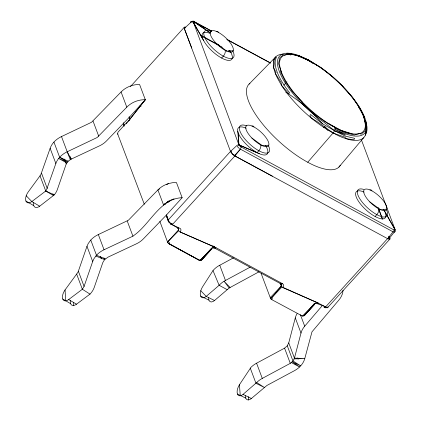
<?xml version="1.0" encoding="UTF-8"?>
<svg xmlns="http://www.w3.org/2000/svg" width="421" height="421" viewBox="0 0 421 421"><rect width="100%" height="100%" fill="white"/><g stroke="black" fill="none" stroke-linecap="round" stroke-linejoin="round"><path stroke-width="0.63" d="M178.609 228.55L172.247 224.709L172.263 223.956L170.731 223.262A4.484 1.595 42.3 0 1 168.563 220.788L166.432 215.052M129.347 120.038L128.758 120.827L128.242 120.864L128.205 121.348L145.313 99.724L139.598 84.526A19.934 15.314 -20.6 0 0 121.08 91.957L91.515 122.285L61.498 136.562A19.934 15.314 -20.6 0 0 53.935 142.066L52.946 143.24A19.934 15.314 -20.6 0 0 50.141 148.318L40.758 174.82L28.223 191.934A8.267 4.505 -59.4 0 0 25.907 201.017L33.754 205.659M389.941 239.039L327.843 307.356L326.528 307.43L325.538 306.998L318.65 303.262L282.801 287.59A3.626 2.784 -20.6 0 0 282.38 283.622L215.957 247.648L180.109 231.976L178.693 230.729L178.693 228.85L178.146 228.177M308.661 60.592L320.665 67.423A57.419 20.392 42.3 0 1 364.828 117.812A57.419 20.392 42.3 0 1 345.646 133.889L334.958 129.479L345.594 135.004L334.579 130.742L322.565 123.795L310.63 114.517L309.882 115.396L311.514 118.248C325.449 125.695 337.121 139.988 354.198 139.398L354.593 138.325L345.32 136.12L334.579 130.742L323.523 121.911A57.419 20.392 42.3 0 1 279.36 71.523A57.419 20.392 42.3 0 1 298.542 55.446L309.582 60.513L320.96 67.634L332.343 76.485L343.047 86.552L342.72 86.61L352.34 97.156L359.592 107.571L364.302 117.08L363.544 116.517L366.159 125.048L365.028 130.92L360.992 134.304L360.302 133.389A55.204 19.603 42.3 0 0 334.411 78.643A55.204 19.603 42.3 0 0 279.649 61.64A55.204 19.603 42.3 0 0 328.312 123.453L334.89 127.342L334.958 129.479L333.958 131.978L307.746 162.248M144.303 204.238L117.812 134.32L117.875 133.731M317.176 302.873A3.626 2.784 -20.6 0 0 314.061 303.936L314.224 304.509L302.499 316.134L271.182 299.305L270.545 298.426L270.787 297.058L281.239 286.143L281.596 285.333L281.049 283.354M246.169 128.2A19.482 6.92 42.3 0 0 237.765 131.373L238.27 133.104L238.896 144.84L238.539 145.303L237.807 144.94L236.881 145.519L230.508 151.418L168.253 219.941L168.026 220.83L170.842 224.351M245.764 398.134L237.439 394.019A8.267 4.299 -63.7 0 1 239.428 384.757L250.963 367.338A19.934 15.314 -20.6 0 1 256.573 363.202L284.575 348.146L287.269 345.783L288.743 342.92L295.284 317.876A19.934 15.314 -20.6 0 1 297.084 313.645M322.639 305.22L304.704 326.201A19.934 15.314 -20.6 0 0 300.999 333.074L294.453 358.118L292.984 360.986L290.285 363.349L262.288 378.405A19.934 15.314 -20.6 0 0 256.678 382.536L243.043 394.382A8.267 4.299 -63.7 0 1 237.439 394.019M25.907 201.017A8.267 4.505 -59.4 0 0 31.838 201.559L45.742 191.013L46.473 190.018L55.851 163.516A19.934 15.314 -20.6 0 1 58.661 158.443L59.65 157.27A19.934 15.314 -20.6 0 1 67.207 151.765L97.23 137.483L126.795 107.16A19.934 15.314 -20.6 0 1 145.313 99.724L128.837 120.517M78.364 271.219L86.973 246.306L88.257 243.496L90.768 240.059A19.934 15.314 -20.6 0 1 98.33 234.555L128.347 220.278L157.912 189.95A19.934 15.314 -20.6 0 1 168.342 183.635L172.389 182.73L176.431 182.514L182.146 197.717L166.474 214.968L143.403 238.844A19.934 15.314 -20.6 0 1 136.293 243.87L108.008 257.142L104.576 259.641L102.85 262.483L94.241 287.39A19.934 15.314 -20.6 0 1 89.999 294.116L76.522 304.194L68.67 299.552A8.267 4.505 -59.4 0 1 62.74 299.01A8.267 4.505 -59.4 0 1 65.055 289.927L77.738 272.571L78.364 271.219L84.079 286.417L82.353 289.259L68.67 299.552M84.079 286.417L92.683 261.509L93.967 258.694L96.483 255.258A19.934 15.314 -20.6 0 1 104.04 249.753L132.925 236.181L135.557 234.202C150.581 222.667 160.806 198.37 182.146 197.717M145.313 99.724L129.731 116.864L106.571 140.851A19.934 15.314 -20.6 0 1 99.461 145.882L71.175 159.149L68.186 161.19L66.229 163.953L57.409 189.403A19.934 15.314 -20.6 0 1 54.283 194.876L39.69 206.206L31.838 201.559L26.207 195.776M214.484 247.259A3.626 2.784 -20.6 0 0 211.374 248.322L211.537 248.895L199.812 260.52L168.311 243.422L167.716 242.533L168.1 241.438L178.63 229.734L177.704 227.277M325.875 306.788L325.491 307.03L326.143 307.683L325.891 307.893L323.991 307.167L324.623 307.541L325.538 306.998L387.841 238.339A3.626 1.289 42.3 0 0 389.388 238.254L395.009 231.161L395.393 230.066L384.368 210.774A19.482 6.92 42.3 0 0 383.494 209.232M327.843 307.356L328.038 306.856L327.006 307.909L327.322 307.551M211.374 248.322L200.728 259.978L201.722 259.915L212.342 247.995L215.22 248.153L215.957 247.648L180.109 231.976A3.626 2.784 -20.6 0 0 180.414 228.582L170.4 223.872M314.061 303.936L303.415 315.592L304.409 315.529L315.029 303.615L317.287 303.694L325.259 306.567M184.866 28.496A3.626 1.289 42.3 0 1 185.708 27.681L185.645 27.133A4.531 1.61 42.3 0 0 184.287 28.454L230.508 151.418L232.218 153.87L234.897 155.959L387.636 238.681L393.703 230.929L394.409 230.713L393.924 229.929L241.17 146.997L239.523 145.645L238.896 144.84L193.139 21.56L192.623 21.05M233.45 257.852L218.32 266.035A19.934 15.314 -20.6 0 0 212.989 270.582L202.596 286.769A8.267 4.299 -63.7 0 0 200.606 296.026L208.932 300.147M211.81 31.128L193.334 21.118L193.15 22.029L191.86 21.903L190.66 22.555L184.287 28.454L191.744 48.047M280.081 283.07L281.239 286.143L271.482 298.031L272.545 298.873L271.182 299.305M338.894 167.084L363.581 137.804M126.184 123.811L127.474 122.316M388.004 238.891L389.314 237.428L388.857 236.197L389.388 238.254M211.537 248.895L201.427 260.178L211.947 248.737M314.224 304.509L304.115 315.797L314.634 304.357M128.242 120.864L118.08 132.094L117.564 133.499L117.812 134.32M130.41 86.621L184.335 27.207M221.599 58.035L223.309 56.151A4.531 2.41 -61.6 0 0 225.14 50.304A14.951 5.31 42.3 0 1 210.326 31.912A14.951 5.31 42.3 0 1 228.792 40.958A14.951 5.31 42.3 0 1 226.835 51.136L233.213 50.783M323.523 127.731L324.844 126.279M375.122 216.515L376.832 214.636A4.531 2.41 -61.6 0 0 378.658 208.79A14.951 5.31 42.3 0 1 363.849 190.397A14.951 5.31 42.3 0 1 382.315 199.443A14.951 5.31 42.3 0 1 380.358 209.621L386.736 209.269M172.247 224.709L234.897 155.959L240.391 149.15L241.17 146.997L238.896 144.84L237.765 131.373M317.287 303.694L318.65 303.262L281.938 286.948L271.482 298.031L270.787 297.058M283.796 85.174L286.938 81.858M249.053 84.121L275.839 56.777M178.693 230.729L168.1 241.438L169.858 243.254L169.116 243.764L168.311 243.422M208.6 297.758A8.267 4.299 -63.7 0 0 214.536 300.51L229.203 287.99L259.01 271.792M245.432 395.751A8.267 4.299 -63.7 0 0 251.369 398.503L266.93 385.452L294.347 370.727A19.934 15.314 -20.6 0 0 299.578 366.965L300.668 365.849A19.934 15.314 -20.6 0 0 304.804 358.487L311.982 331.837L338.868 300.062A19.934 15.314 -20.6 0 0 343.015 290.343M191.86 21.903L192.386 21.476M159.559 188.95L157.912 189.95L163.627 205.148A19.934 15.314 -20.6 0 1 174.057 198.833M166.695 184.63L168.342 183.635M282.38 283.622L281.465 284.164L214.599 248.08L213.905 246.238M250.016 267.224L224.035 281.239A19.934 15.314 -20.6 0 0 219.13 285.296L206.211 296.395A8.267 4.299 -63.7 0 1 200.606 296.026M230.876 150.918L231.345 152.144L230.987 152.349L231.845 152.928L232.218 153.87L234.897 155.959L272.413 176.167M304.409 315.529L303.257 316.145L301.868 315.761M286.659 53.604L287.59 53.214L296.863 55.419L308.088 60.266L308.919 60.198L297.726 55.288L308.088 60.266M201.722 259.915L199.18 260.146L169.116 243.764L199.812 260.52M172.263 223.956L171.394 224.167L170.731 223.262M268.766 145.377L262.394 145.729L260.694 144.898A14.951 5.31 42.3 0 1 245.885 126.505A14.951 5.31 42.3 0 1 264.351 135.551A14.951 5.31 42.3 0 1 262.394 145.729L251.842 138.014M294.19 358.924L304.804 358.487L294.453 358.118L288.743 342.92M310.024 61.192L309.582 60.513L299.252 55.877L290.406 53.772L284.617 55.146L283.738 54.435L279.702 57.814L278.57 63.692L281.375 72.012L280.428 71.654L285.143 81.169L292.39 91.578L302.199 101.919L301.683 102.182C313.077 113.849 326.159 123.879 341.163 130.415C347.162 132.789 353.824 135.273 360.302 133.389L354.324 134.962L345.478 132.857L335.069 128.31M393.924 232.218L394.556 232.313M352.188 133.836L341.163 130.415L328.312 123.453M287.843 54.004L290.806 55.009M105.334 258.889L96.483 255.258L90.768 240.059M95.814 256.031L104.576 259.641L103.887 257.82M259.373 153.712L238.896 144.84L259.373 153.712A19.482 6.92 42.3 0 0 265.53 145.345M40.027 175.815L45.742 191.013L54.283 194.876M199.18 260.146L200.122 260.573M53.935 142.066L59.65 157.27L68.186 161.19M225.14 50.304L226.835 51.136L216.283 43.421M378.658 208.79L380.358 209.621L369.806 201.906M214.536 300.51L206.211 296.395L200.78 290.716M243.043 394.382L251.369 398.503M291.374 362.586L299.578 366.965L292.232 361.823L300.668 365.849L292.984 360.986L287.269 345.783M226.924 39.406L270.714 63.039M210.142 32.854L193.513 21.471L211.405 31.149M226.987 39.579L270.271 62.992M200.054 25.913L203.522 27.791M200.475 35.059L218.915 45.047M229.292 50.667L230.445 51.288M200.291 35.411L222.23 47.294M228.582 50.736L230.887 51.988M393.13 231.871L240.391 149.15L234.697 155.417L233.823 154.86M168.637 201.012L169.768 201.627M227.224 289.68L219.13 285.296L212.989 270.582M66.781 162.906L58.661 158.443L67.423 162.022L59.65 157.27M167.274 201.696L168.421 202.327M164.574 203.606L165.669 204.217M130.526 118.833L129.426 118.212L128.979 117.017M45.742 191.013L53.614 195.649L52.925 193.823M62.74 299.01L70.586 303.652M89.999 294.116L82.353 289.259L76.638 274.055M256.678 382.536L264.288 387.42L255.963 383.289L250.253 368.086M308.635 60.624L310.835 62.045M311.929 62.761L313.029 63.471M139.988 105.487L141.072 106.192M234.123 155.228L235.202 155.944M193.513 21.471L210.279 32.78M230.508 151.418L231.345 152.144M230.098 287.459L224.035 281.239L229.203 287.99M281.517 284.58L280.833 283.791L281.596 285.333L280.902 283.486M281.239 286.143L281.938 286.948M389.314 237.428L390.135 238.544A4.531 1.61 42.3 0 1 387.636 238.681M193.334 21.118L192.539 21.839A3.626 1.289 42.3 0 0 190.697 21.555M129.942 119.048L129.289 117.412L129.731 116.864A3.626 1.931 -61.6 0 1 129.342 119.575M384.368 210.774L395.087 229.892L393.924 229.929L394.993 229.308L361.528 140.193M203.58 40.432L193.15 22.029L203.58 40.432A19.482 6.92 42.3 0 0 224.609 59.445A19.482 6.92 42.3 0 0 229.977 50.752M61.498 136.562L67.207 151.765L71.175 159.149L70.265 156.717M177.662 227.329L178.63 229.734M67.207 151.765L70.291 159.612M166.311 215.605L168.942 222.325M166.253 215.605L168.621 221.72M378.237 207.979L382.389 219.02M300.362 314.65L304.704 326.201M295.284 317.876L300.999 333.074M297.7 357.945L298.152 359.16M261.067 273.271L270.545 298.426M284.575 348.146L290.285 363.349M219.741 265.214L225.456 280.412M256.573 363.202L262.288 378.405M121.08 91.957L126.795 107.16M93.009 121.006L98.724 136.209M127.216 220.978L132.925 236.181M98.33 234.555L104.04 249.753M64.397 159.091L66.229 163.953M100.561 256.405L101.477 258.836M50.141 148.318L55.851 163.516M86.973 246.306L92.683 261.509M41.532 173.226L47.247 188.429M378.326 207.858L382.447 218.946M159.848 221.388L167.716 242.533M123.485 122.737L124.369 125.142M123.195 123.848L124.079 126.3M166.474 214.968L168.253 219.941M365.202 124.9L366.702 128.915L365.507 135.125L365.817 134.089A59.072 20.982 42.3 0 0 365.296 120.232M395.009 231.161L395.13 231.76M190.539 21.955L190.66 22.555M364.744 120.501L365.844 127.979M365.965 129.284L366.144 131.247L365.428 134.988A59.729 21.213 42.3 0 1 346.241 138.767L344.852 137.172L333.164 133.078A59.729 21.213 42.3 0 1 281.591 85.452C277.139 77.759 271.582 68.839 273.992 59.593L275.345 57.877L276.365 57.451A59.072 20.982 42.3 0 0 289.669 92.846L288.753 93.551L281.591 85.452L281.096 82.553L275.255 73.212L276.113 72.501L273.697 67.913L274.155 64.087L273.992 59.593A59.729 21.213 42.3 0 1 282.696 54.183M248.353 396.671L248.606 399.924M239.428 384.757L240.28 395.803M73.365 302.289L73.554 305.509M65.055 289.927L65.708 300.862M76.522 304.194A8.267 4.505 -59.4 0 1 70.391 300.362M239.517 148.592A3.626 1.289 42.3 0 1 237.265 146.261M39.69 206.206A8.267 4.505 -59.4 0 1 33.559 202.369M385.231 212.7A19.482 6.92 42.3 0 1 375.874 216.91A19.482 6.92 42.3 0 1 356.776 198.254A19.482 6.92 42.3 0 1 364.133 192.087M202.717 38.511A19.482 6.92 42.3 0 1 210.084 33.38M238.27 133.104A19.482 6.92 42.3 0 0 257.157 152.628L258.868 150.744A4.531 2.41 -61.6 0 0 260.694 144.898M340.279 165.274A61.161 21.724 42.3 0 1 279.544 141.84A61.161 21.724 42.3 0 1 249.932 83.384M285.791 92.199A61.161 21.724 42.3 0 1 322.702 124.006M324.78 126.484A61.161 21.724 42.3 0 1 327.906 130.442M268.114 145.003A19.482 6.92 42.3 0 1 261.436 151.981A19.482 6.92 42.3 0 1 241.207 133.82A19.482 6.92 42.3 0 1 246.827 125.89M386.078 208.895A19.482 6.92 42.3 0 1 379.747 216.015A19.482 6.92 42.3 0 1 359.576 198.402A19.482 6.92 42.3 0 1 363.791 189.439M232.802 50.904A19.482 6.92 42.3 0 1 225.524 57.235A19.482 6.92 42.3 0 1 205.559 39.058A19.482 6.92 42.3 0 1 211.274 31.296M358.539 107.081A59.072 20.982 42.3 0 1 363.907 116.796M251.958 126.079A4.531 2.41 -61.6 0 1 253.958 126.984M369.927 189.971A4.531 2.41 -61.6 0 1 371.927 190.871M216.405 31.486A4.531 2.41 -61.6 0 1 218.404 32.391M213.7 247.848L213 246.011L213.7 247.848"/></g></svg>
